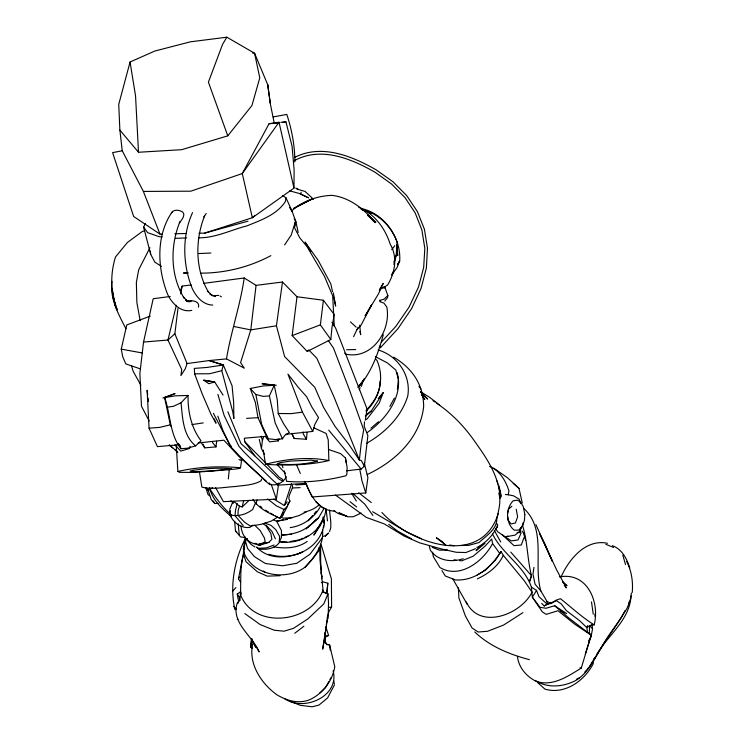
<?xml version="1.0" encoding="UTF-8"?>
<svg xmlns="http://www.w3.org/2000/svg" width="744" height="744" viewBox="0 0 744 744"><rect width="100%" height="100%" fill="white"/><g stroke="black" fill="none" stroke-linecap="round" stroke-linejoin="round"><path stroke-width="1.12" d="M198.936 233.235L204.674 233.114L252.337 217.732L293.973 188.13L294.113 169.762L292.085 146.373L285.975 121.932L280.786 122.314M396.617 244.925L396.413 254.522L393.892 264.362M632.233 592.475C633.181 581.901 631.6 570.834 626.625 561.385M247.25 538.74L245.427 541.037L243.437 551.248C251.621 575.596 286.161 581.631 305.338 566.928C314.759 556.977 324.086 544.645 322.496 530.119M589.248 633.637L589.657 625.583L592.549 628.82L590.987 636.976L588.597 640.863M498.787 493.123C501.456 501.568 498.415 510.477 496.843 518.847C496.927 529.691 485.953 535.875 479.089 542.525L468.627 545.352L460.769 545.538M325.993 626.634L324.561 642.295L326.932 644.313L329.592 644.881L334.791 666.773C332.363 680.993 323.091 693.241 310.108 699.518C299.023 704.224 287.184 700.857 277.252 695.017C261.07 683.717 247.213 662.42 253.239 642.035L252.197 640.045M325.342 637.589L325.1 641.105L326.718 644.63L329.592 644.881L330.271 650.265M364.523 421.802L364.207 426.386L367.88 435.584L364.337 466.274L361.156 469.073L346.741 470.803M327.016 593.879L327.825 583.212L323.342 581.957L321.296 582.654M252.951 499.364C258.745 508.943 270.156 513.723 279.967 518.224L282.515 515.825L289.937 501.065L288.83 498.703C288.337 494.565 293.992 487.432 292.327 485.311M327.044 618.366L328.839 611.735L331.601 607.076L331.387 578.86L321.269 544.961M251.36 639.282L250.644 647.382L252.421 648.229M291.685 433.306L294.159 438.476L306.463 439.258L307.095 432.571M296.996 296.754L292.159 335.581L307.226 351.456L330.829 339.515L331.982 327.397L334.233 314.535L323.408 300.251L296.996 296.754L282.478 282.013L256.076 285.361L244.218 277.986L203.605 283.371M397.408 389.438L398.412 379.338L395.845 370.094L387.494 362.988L375.367 356.636M228.334 478.931L229.273 469.715L238.489 468.664L240.544 467.771L241.54 460.638L238.991 459.522M328.095 618.543L328.541 603.263L327.974 593.861L326.542 593.359L327.825 583.212M496.425 522.93L497.615 525.125L497.392 527.236L495.718 528.733L497.68 531.755L511.277 540.907L518.057 539.958L521.079 533.085L520.233 531.021M234.983 609.764C229.496 586.635 234.434 559.516 245.353 538.6M559.414 576.935C587.267 571.615 600.129 602.129 594.103 625.127L593.907 624.681C581.827 617.129 571.485 607.485 560.474 598.706L556.084 600.148L551.388 603.496L547.072 604.1L544.236 605.951L541.669 603.421M379.301 290.495L381.514 288.077L384.211 286.775L385.039 287.826L387.829 295.563L387.596 297.591L384.797 301.041M170.209 296.484L153.208 298.725L143.536 342.063L139.872 373.59L141.481 406.233L149.163 421.011M256.076 285.361L250.784 329.899L240.572 362.644L244.33 368.178L226.492 358.887L209.241 360.552L187.07 363.546L185.321 368.708L180.913 375.562L181.731 369.554L167.967 340.027L176.337 305.291M321.771 578.683L320.645 560.929L320.608 544.096M201.782 443.582L204.749 447.869L215.983 446.884L216.662 441.229M187.07 363.546L174.859 333.768L177.965 308.528M264.399 454.379L261.442 448.511L262.418 440.448L263.729 436.598M330.829 339.515L320.366 324.877L323.408 300.251M631.377 593.07L630.679 598.688L628.457 603.682M301.115 192.268L300.864 194.193L308.602 197.848L299.646 193.57L289.742 190.864M630.986 595.935C629.768 620.291 607.615 635.339 596.372 655.157M111.944 281.418C109.721 298.4 118.37 314.191 125.95 328.736M251.872 638.426L250.644 647.382L252.579 647.494M304.594 481.331L312.173 496.973L365.788 492.956L367.889 477.62L364.29 463.121M364.337 466.274L361.286 460.443L359.371 460.052L349.038 444.661L334.949 426.266L323.538 407.34L314.805 387.336L284.627 356.581L276.433 325.788L282.478 282.013M215.583 487.571L223.442 501.661L276.387 499.159L278.73 483.023M533.997 567.346L532.974 574.126L535.076 584.235L540.832 590.959L547.035 601.45L547.072 604.1L538.935 596.679L536.545 590.373L531.402 587.146C524.39 565.886 502.219 553.899 492.537 534.108M245.325 537.103L243.316 549.342M244.516 552.113C238.657 567.402 241.995 584.635 239.763 600.492L237.197 603.198C230.742 622.719 252.421 635.729 259.154 651.911L255.871 646.118M365.416 419.439L367.108 409.079L335.609 328.03L331.936 322.264M334.279 326.272L332.68 295.805L324.468 276.368L307.002 246.627L299.683 237.717L294.419 227.478L295.396 221.591L291.211 235.095L284.617 244.934M226.492 358.887C230.966 331.638 240.284 305.393 244.218 277.986M282.385 195.467L285.994 197.811L285.352 201.587C276.805 214.728 260.967 220.178 247.082 225.832C231.077 229.915 215.462 237.959 198.676 237.829M325.007 635.711L322.691 649.168L327.351 619.324L326.318 624.467M322.868 518.782L320.153 525.794L313.847 535.141L318.395 527.533M505.381 494.528L508.254 494.76L508.933 490.901C505.781 480.856 499.689 470.487 489.608 466.386M323.64 527.598L324.365 523.627L323.463 517.499M180.699 293.945L182.178 286.096L191.199 284.952M238.099 603.207L238.517 601.031L237.243 594.112L240.833 591.573M240.6 582.199L238.471 578.906L244.376 548.375M323.631 525.701L322.636 530.788L321.548 532.732M522.604 525.022L523.023 522.92M241.363 592.791L240.814 595.563C254.867 629.154 309.43 623.146 322.431 591.61L326.542 593.359M325.956 508.412C324.421 530.984 300.613 545.519 279.363 541.679L281.437 537.494L281.455 530.556L276.666 521.246L273.876 520.084M520.893 527.543L519.833 532.592L517.154 532.425M256.076 504.162L256.968 499.931M190.046 446.27L189.562 448.427L180.755 451.106L174.961 444.875M230.37 510.877L229.701 513.89C232.556 522.083 240.805 528.621 249.761 527.412L253.081 525.059M507.696 512.951L508.571 509.11L511.872 506.218M140.56 368.95L125.801 363.909L122.723 356.729L121.244 349.122L126.787 324.942L150.325 316.088M231.245 515.462L229.701 513.89L229.859 509.008L232.798 501.912L234.918 502.293L239.456 506.134L242.191 506.952L243.623 500.796M282.515 515.825L283.222 512.802M323.863 507.473L323.342 509.677L318.609 517.75L306.193 528.919M294.419 227.478L295.88 221.721L292.094 211.222L285.994 197.811M265.803 437.305L269.644 441.815L278.423 440.876L278.972 438.83M268.221 86.75L267.719 84.723L270.221 102.812L267.719 84.723L254.569 53.252L226.864 37.2L190.464 41.813L154.854 51.029L130.06 62.012L118.733 104.402L119.877 130.116L122.239 150.79L143.387 191.422L159.951 234.09L162.248 234.044M237.243 503.66L235.541 510.003L235.02 515.676L243.214 525.627M221.786 370.67L223.321 365.006L209.241 360.552L223.321 365.006L232.072 385.755L233.663 402.485L233.849 418.509L232.853 412.176L221.786 370.67L209.538 373.748L194.63 373.832L194.296 368.41L206.972 367.443L223.321 365.006M198.462 307.188C200.238 300.827 190.976 299.73 186.828 301.497L188.418 301.469M383.318 334.688C378.157 353.484 371.451 372.642 358.124 387.326L364.448 379.031L358.152 387.261M261.581 479.08L261.098 480.801C253.202 485.321 243.781 485.311 235.011 486.539C224.084 487.199 212.626 489.729 201.884 487.153L199.364 471.389M239.456 506.134L238.127 510.663L237.941 515.304L244.674 522.288L250.356 526.054L261.07 524.353L271.095 521.153L277.484 517.201L275.475 516.038M312.768 431.408L314.898 424.257L318.553 417.663L311.913 407.108L306.723 396.84L298.149 387.187L287.928 374.083L302.455 412.139L312.768 431.408L285.519 434.375M587.751 632.447L591.387 634.651L581.259 668.075C567.83 676.389 551.927 687.251 535.541 681.067C526.045 675.989 518.633 667.377 517.452 656.403M273.783 499.047L284.375 505.539L291.518 483.777M591.387 634.651L585.305 654.032M366.485 411.079L367.108 409.079M498.238 513.62C481.256 567.96 410.186 543.641 381.914 512.486M393.902 262.074L396.413 254.522L397.138 242.181C391.688 226.799 378.473 213.212 362.207 209.78L368.513 211.603L371.098 213.37M361.277 386.508L363.835 379.087M523.962 537.745L521.284 545.008L514.011 545.65L502.395 534.889M180.448 290.746L182.178 286.096M287.044 506.794L284.003 509.473L279.967 518.224L278.312 517.545M378.175 398.505L383.262 392.544L379.226 403.108L367.201 418.835L365.267 420.081M255.48 502.739L252.662 509.519C246.72 513.955 239.382 516.522 231.988 515.248C223.154 508.329 216.467 498.601 210.059 489.385L212.691 487.534M629.852 601.608L626.978 608.397L619.492 620.403L602.073 646.183L589.397 667.07L584.793 672.027M359.287 389.735L360.143 387.736M282.469 438.811L275.159 422.936L269.393 395.901L274.229 385.215L262.093 383.746L276.266 385.225L263.534 385.904L250.254 388.48L255.359 402.476L258.01 417.691L265.562 434.394L268.184 438.755L275.689 439.583L282.469 438.811L284.701 435.435L289.342 432.459L283.557 423.671L278.182 413.497L277.289 399.937L274.229 385.215M497.615 525.125C493.774 534.797 486.018 542.813 476.802 547.584M587.741 625.611L586.811 627.573L587.518 632.316L569.067 618.162L554.643 605.737L546.068 608.266L539.93 607.299L532.379 597.19L531.402 587.146M353.586 336.688L358.078 327.295M161.439 266.324L154.919 262.241L150.707 254.392L143.62 227.162L145.378 223.525M522.158 525.962L519.424 531.551L514.997 535.15L505.901 536.74L507.864 536.108M379.142 347.457L380.51 347.55L379.877 345.979M149.888 247.798L138.663 269.858L136.357 282.497L136.877 302.613L140.179 320.711M238.471 578.906L239.429 577.019M561.134 576.749C569.048 559.181 585.807 538.712 607.448 543.269M334.521 684.778L327.593 697.909L319.064 705.024L312.182 706.8L300.111 705.284L290.486 701.332M293.973 188.13L279.019 122.239L269.049 123.718L242.293 173.547L252.337 217.732L254.922 215.444M209.855 487.673L208.283 490.566L211.24 499.624L214.811 503.53L218.038 503.39M389.884 406.354L394.394 398.124M328.839 681.597L325.537 687.512L319.827 692.999M329.936 679.625L331.034 677.654M592.196 662.086L589.397 667.07L587.76 668.596M593.321 660.095L594.437 658.096M625.016 610.629C618.431 623.835 607.932 634.53 601.357 647.773C594.01 659.407 588.104 673.106 575.809 680.472C563.459 686.945 547.286 688.544 535.28 680.416M593.554 660.095L595.246 657.129M321.613 532.816C313.094 552.327 288.514 560.66 268.928 554.28M397.603 264.492L399.695 260.93C401.276 237.596 383.978 212.886 360.598 208.404M391.939 274.145L393.474 271.532M397.482 264.706L399.695 260.93L397.222 267.254L391.735 275.122M477.276 574.907L485.655 570.053L495.42 560.009L500.972 551.546L503.288 555.322C498.285 566.258 488.055 573.977 477.332 578.841M226.864 37.2L222.596 44.296L208.404 82.147L227.776 135.836L181.731 149.684L138.505 152.26L119.877 130.116M320.413 506.478C314.293 517.861 303.059 525.803 290.225 527.626M171.65 212.775C173.361 209.641 177.797 209.864 180.69 211.008C187.06 213.175 182.168 219.731 179.341 222.772L179.862 221.926C170.032 245.901 170.264 275.578 184.019 297.991L183.405 297.061L187.832 301.348L185.423 299.953L189.971 301.766M459.401 560.558L461.587 560.855L473.119 556.242L484.865 546.338L491.719 539.019L492.593 543.566C483.274 561.246 459.997 579.464 439.964 567.551L433.315 556.614L432.562 552.178M192.538 212.589C181.852 236.173 182.652 264.464 192.166 288.319C195.97 296.521 202.991 305.003 212.793 305.077M379.626 289.211L383.244 283.399L378.417 293.945L365.127 315.949L371.6 304.835L362.216 322.989L360.654 325.714L356.767 329.834M206.2 213.472L203.977 216.978L204.507 216.132C194.965 240.173 195.198 269.588 208.515 292.169L207.892 291.248L212.17 295.563L211.101 294.745M316.823 529.449L322.924 519.889M441.917 570.564L445.312 575.986L455.309 579.929C474.942 581.269 491.291 567.467 500.972 551.546M365.509 416.129L371.396 410.837L383.262 392.544M172.208 211.854C155.756 235.495 157.337 268.333 167.558 294.15C171.697 303.18 180.857 312.871 191.757 310.387M500.024 498.275L501.307 496.35L499.01 485.832M287.491 504.553L289.937 501.065M279.019 122.239L242.293 173.547L190.799 191.189L143.387 191.422M286.31 476.783C283.371 482.493 276.768 486.092 270.407 484.456L269.812 484.67L265.98 481.405L239.698 456.239L230.854 446.837L222.995 430.683L217.806 416.138M284.375 505.539L287.175 501.781M322.254 537.959L309.932 554.289L296.754 563.282L282.543 565.821L265.385 563.496L254.392 556.624L247.529 548.412L245.427 541.037M391.744 249.686L394.785 245.706M318.925 547.77L319.79 549.528L312.257 559.386L304.808 567.439M536.545 590.373L532.379 597.19L542.274 611.828L546.189 614.367L557.981 610.731L574.712 624.151L591.192 635.218M227.776 135.836L251.937 105.536L259.777 77.85L254.569 53.252L252.365 52.88M291.378 211.203C301.924 201.224 317.53 195.746 332.066 195.374C349.578 197.439 364.523 209.185 375.097 222.689L368.057 215.5M308.258 520.763L312.685 515.536M314.163 513.797L316.367 511.184M329.592 531.569L330.773 527.561L330.82 522.4L329.518 509.984M249.194 500.303L242.191 506.952M232.574 591.294L235.867 587.574M366.048 411.116C379.7 398.3 384.713 377.664 376.948 360.412L375.46 358.896M380.407 347.746L397.901 328.736L411.627 308.602L421.104 288.309L426.368 268.138L427.474 248.226L424.424 229.254L417.421 211.631L406.763 195.681L393.046 181.824L376.213 169.892C352.126 156.091 321.622 143.592 294.689 157.384M381.347 342.119L395.743 326.514L409.116 307.039L418.509 287.017L423.689 267.403L424.824 248.357L421.885 229.943L415.133 212.821L404.959 197.56L391.604 184.047L375.394 172.469C351.103 158.453 320.543 145.991 293.899 160.89M291.425 534.239L281.464 535.094C291.536 534.704 302.38 532.025 309.997 525.199M480.447 545.984L476.095 550.681L484.949 543.362M366.206 410.418C373.404 402.383 380.686 392.488 379.979 381.198M167.484 407.154L173.482 406.298L181.025 402.755L188.046 395.464C187.786 411.534 191.199 427.744 201.029 440.764L195.607 445.861L187.469 448.204L180.876 448.744C169.437 433.808 170.702 414.548 164.619 397.529L175.082 393.585L162.899 397.947L175.007 395.854L188.046 395.464M255.043 543.269L258.977 545.519L268.956 542.292L271.886 539.251L270.825 533.448L265.943 525.748L263.227 523.73M307.226 351.456L308.788 349.968L316.851 358.264L333.982 396.905L359.371 460.052L361.212 443.387L363.714 429.902L348.629 387.633L333.498 348.08L328.253 340.464M387.829 295.563L383.969 299.246L379.738 300.362L380.184 301.934M310.304 524.976L316.516 519.191M319.074 504.86C314.972 508.71 309.532 510.998 304.073 512.123M174.859 333.768L167.967 340.027L143.536 342.063M328.653 532.927L325.37 535.894L323.296 536.275M308.472 526.854L318.609 517.75M370.931 428.209L378.436 421.746M365.248 415.933L371.396 410.837M367.35 432.469C385.69 419.69 403.899 396.171 397.101 372.586M294.745 633.246L303.896 626.206M383.895 287.472L387.624 284.971C395.083 272.713 397.845 256.875 390.144 244.032C385.048 228.157 374.483 213.835 358.757 207.334M522.93 612.638L503.558 625.072L487.534 631.293L478.197 632.009L472.105 628.038L465.391 616.004L458.909 597.999L458.36 587.825M367.22 474.542C394.776 461.689 420.248 438.253 423.662 406.512C423.438 384.323 412.148 368.215 393.678 357.157M324.291 637.85L326.309 636.697M258.977 545.519L261.99 543.845L268.956 542.292M307.226 541.446C297.47 548.365 285.231 548.84 273.839 546.849M366.625 443.331C384.974 432.869 401.676 416.501 407.796 395.845C411.125 375.497 397.714 355.651 378.101 349.959M306.565 511.751L299.032 515.573L288.663 518.531M327.314 636.12L328.588 635.478L325.965 627.183M576.414 679.291L579.409 677.812M263.283 450.083L265.534 464.303C285.677 459.002 308.379 456.472 328.876 460.564L328.216 439.769L326.067 433.427L313.94 427.884M544.236 605.951L548.393 603.961M188.762 301.85L191.589 300.874M328.876 460.564C308.462 465.391 286.403 465.679 265.534 464.303M361.138 513.081L353.251 516.736L347.857 516.82L338.864 512.793L346.853 516.28L338.557 513.695L333.944 510.886M270.863 255.657C249.37 267.124 225.06 273.188 200.722 273.141M300.158 539.474L303.078 538.172M305.021 537.308L307.932 536.006M475.537 548.691L465.921 552.522L456.146 552.271L440.615 548.746L419.56 542.813L404.141 536.071L384.332 523.934L366.374 517.443L335.46 495.058M549.425 603.458L556.493 600.706L561.153 603.793L566.342 610.573L579.595 620.673L586.811 627.573L590.327 625.388L593.907 624.681M292.159 335.581L320.366 324.877M274.145 544.971L266.399 547.9L259.079 548.3M297.368 553.964L302.799 551.964C288.235 558.614 268.379 560.027 256.782 547.128M176.235 445.107L177.881 471.454C198.155 466.795 219.871 465.884 240.544 467.771M144.485 230.845L142.327 231.486L127.401 242.47L115.534 256.913C110.056 274.164 110.577 293.034 116.929 309.969L113.395 297.526L112.26 288.663L112.623 290.802M204.674 233.114L248.003 221.182M171.25 426.805L170.302 424.833L159.718 427.382L149.051 428.181L147.117 390.2L147.665 394.701M463.177 558.697C451.831 562.669 437.732 560.809 430.469 550.402L429.279 546.403M283.25 519.796L276.666 521.246L287.203 519.424M285.436 519.312L287.63 518.828M237.29 619.25L237.913 619.11M122.239 150.79L112.604 152.622L133.65 216.485L159.951 234.09M273.225 116.92L286.812 114.409C291.834 129.735 294.866 145.805 294.866 161.969M290.216 541.502L299.19 539.911M328.588 635.478L325.454 636.018L324.635 632.995M276.433 325.788L250.784 329.899L233.83 326.504M191.933 424.592L203.242 422.89M278.851 483.916L277.252 484.158L273.467 480.866L244.246 452.278L238.805 446.075L224.139 415.459L217.89 394.394M275.364 123.113L278.619 122.63M302.455 412.139L291.276 413.636L278.182 413.497M211.919 295.638L218.764 295.433M276.126 123.113L278.321 122.853M282.692 122.323L285.975 121.932M229.273 469.715L193.282 472.431L179.434 472.328L177.881 471.454M328.774 607.374L331.601 607.076M267.124 436.226L244.292 438.207L244.767 441.694L254.811 455.858L279.149 479.276L283.036 481.201L282.534 479.341L279.353 477.36L266.64 463.977M179.378 444.754L157.43 446.633L149.051 428.181M198.323 442.95L223.916 440.206L239.038 456.565L266.38 481.266M269.049 123.718L273.234 123.365M269.393 395.901L263.125 396.394L255.834 394.45L250.254 388.48M381.514 288.077L385.039 287.826M305.831 483.386L277.354 485.19M246.589 418.361L258.01 417.691M295.852 484.911L305.989 484.353M292.494 517.684L283.445 518.159L280.367 517.117M198.639 253.555L210.868 253.025M292.439 487.971L300.102 487.636M175.575 238.331L186.725 237.922M280.07 575.707L267.152 576.135L257.331 571.755L246.022 561.757L243.409 553.899M346.62 349.764L355.753 349.531M187.907 272.899L183.452 273.002L188.055 273.039M174.859 233.765L186.326 233.514M447.637 550.058L439.546 550.179L432.19 547.324M279.363 541.679L286.849 542.097M334.958 511.026C319.743 511.416 310.564 496.276 306.258 483.563M162.248 236.955L158.918 236.611L147.619 232.649L143.62 227.162M453.952 559.823L456.137 560.12M243.976 537.382L240.544 536.908L235.476 530.863L234.648 521.284M259.842 543.529L261.99 543.845M203.651 380.184L214.672 381.97L208.794 383.69L203.651 380.184L214.672 381.97L223.07 395.092M449.478 545.008L454.035 545.696M296.958 189.115L305.04 191.413L313.466 199.206M121.244 349.122L142.43 353M508.254 494.76L513.667 495.867L519.321 499.298L520.605 503.623M579.976 667.805L581.259 668.075M241.093 459.346L243.307 459.894M328.411 449.432L340.594 453.645L345.421 457.913L347.15 467.548L346.871 474.03L345.969 475.742C326.821 480.522 306.296 483.07 286.617 481.34L284.31 470.887M529.375 659.658C509.491 654.376 489.794 646.434 474.774 631.963M362.337 209.966L367.648 211.64L360.914 208.925M264.929 523.106L271.058 525.404L275.792 529.691L279.614 536.378L279.279 542.655C274.778 548.681 266.473 549.89 259.451 549.063L256.894 547.203M560.706 611.243L566.63 613.53L554.643 605.737M322.431 591.61L327.974 593.861L323.789 603.905L307.932 618.859L293.462 628.336L284.078 631.182L274.303 630.233L260.14 624.551L244.804 613.549M605.867 544.32L613.567 547.463M209.752 294.178L215.555 296.614L214.151 296.019M421.504 538.758L406.001 531.588L372.623 511.705M547.035 601.45L551.388 603.496M284.003 509.473L276.433 505.892L267.589 498.936M284.71 698.793C304.026 712.027 339.776 696.263 333.126 670.809M295.74 188.083L297.972 189.162M612.414 545.678C621.975 549.174 626.894 558.679 629.722 567.839M411.506 538.823L397.519 531.021L388.768 524.325M265.469 510.198L268.472 511.946M270.472 513.118L273.476 514.867M263.209 571.001L265.162 572.201M420.602 391.697L429.883 397.51L439.741 405.192M344.612 353.14L346.444 354.293C372.307 359.417 391.27 330.522 386.824 307.077L383.941 303.143L380.956 301.99L379.738 300.362M254.987 546.989L251.147 544.45L247.678 540.749L246.841 538.693M493.691 468.134L507.482 477.76L519.014 488.389L522.26 503M433.036 400.672L434.859 401.965M436.691 403.248C451.18 413.087 463.605 425.661 473.696 439.955C486.018 457.235 499.196 475.732 499.959 497.745M220.187 296.019L221.377 296.856M209.603 495.755L208.06 494.658L205.809 487.757M260.019 506.125L261.832 507.482M358.729 492.835L371.284 502.526M350.006 501.679L356.608 506.952M169.148 445.005L172.627 447.879M175.24 450.036L177.853 452.194M368.001 215.686L375.878 222.224L367.499 214.57M562.957 582.264L566.993 585.742L562.957 582.013M316.126 502.023L322.952 507.947M513.183 483.293L519.014 488.389M254.811 455.858L241.019 443.666L227.878 411.767M537.373 682.35L544.961 689.13C564.761 694.933 584.44 680.881 593.238 663.695L592.996 661.081M169.613 445.024L177.379 451.943M353.047 493.625L364.727 504.125L372.93 515.462M231.44 516.745C222.754 508.998 213.203 501.14 210.059 489.385L208.283 490.566L206.479 488.204M350.433 321.873L356.144 327.146M231.347 446.279L229.729 444.754L213.407 413.32M420.36 392.088L427.605 399.063L420.909 392.088M254.69 525.162L260.149 530.528L264.464 538.061L265.162 541.883L260.13 544.134C249.705 545.501 241.279 536.015 241.121 526.054M244.767 441.694L265.878 463.177M230.947 500.759L233.383 503.167L232.798 501.912M195.607 445.861C182.866 435.528 182.615 417.728 181.025 402.755M266.11 525.292L271.969 531.421L275.41 538.889M523.692 508.357C547.017 529.644 533.002 564.036 540.832 590.959M276.777 464.228L285.398 473.379M233.625 606.295L236.201 609.029M178.179 443.415L179.574 444.931M510.812 552.122L531.486 575.698L529.635 581.259L531.486 575.698C527.254 559.246 527.645 541.762 522.614 525.655M361.156 469.073L328.699 430.144M503.288 555.322L524.362 580.887L532.053 592.14C521.06 614.432 479.741 630.698 466.2 601.877M564.287 585.361L566.379 587.927L556.577 569.783L539.735 533.904L544.961 544.05L552.225 561.134L535.903 524.632M235.476 530.863L236.462 532.09M269.142 482.884L270.407 484.456M212.486 442.448L215.983 446.884M499.745 553.443L492.593 543.566M418.918 386.406L420.909 389.028M277.159 439.118L278.423 440.876M522.056 531.002L523.376 532.844L525.701 540.497M237.243 594.112L239.205 596.986L239.763 600.492M289.602 207.371L292.094 211.222L290.393 208.562M213.147 500.963L214.811 503.53M310.787 251.453L305.068 242.042L318.153 260.326L330.848 283.938L332.531 291.695M467.288 604.528L452.64 578.516M306.463 439.258L303.329 434.031L302.92 431.929M351.707 493.3L356.339 501.038M114.883 305.003L117.227 309.02M294.168 218.699L295.88 221.721L298.186 232.463M494.323 530.472L500.74 542.023M140.904 385.28L133.148 371.256L131.586 366.039M252.114 640.156L255.694 647.224L253.239 642.035M202.945 444.122L204.749 447.869M268.184 438.755L261.665 424.48L255.834 394.45M292.215 434.133L294.159 438.476M322.301 589.601L323.222 591.675L319.994 559.934L319.79 549.528M296.372 464.451L300.316 473.491M214.3 419.002L216.03 423.243L211.082 414.501L202.275 394.069L194.63 373.832M113.209 298.242L115.813 305.356M276.387 499.159L271.207 484.298M365.788 492.956L361.993 480.95L359.78 469.343M261.088 436.235L262.418 440.448M497.029 480.959L497.931 484.037M498.833 487.125L499.438 489.171M622.802 555.117L625.537 564.566M359.836 331.424L360.71 334.661L359.687 325.212M320.99 572.685L322.003 576.693M282.153 464.628L282.943 467.753M259.275 439.425L261.442 448.511M170.302 424.833L164.619 397.529M333.731 297.228L335.646 306.1L333.349 292.866M269.709 100.747L274.276 123.272M333.675 680.574L334.307 683.727M180.271 445.693L180.876 448.744M499.736 490.203L500.74 495.411M323.184 517.322L324.365 523.627L323.203 516.931M516.234 509.259L517.629 516.801L515.397 522.967L511.054 523.962L508.068 519.954L507.771 516.931M396.924 250.998L397.752 255.499L396.952 245.167M113.172 294.001L114.809 303.626M345.421 457.913L346.286 463.094M130.06 62.012L135.548 95.892L138.505 152.26M239.27 535.029L238.21 523.785M591.499 601.896L593.238 614.144M326.104 509.528L327.481 520.902M591.973 624.346L592.549 628.82M150.297 251.091L150.707 254.392M148.075 398.077L148.484 401.453M594.791 614.219L595.051 616.488M113.181 293.164L113.395 297.526M524.846 514.597L524.39 520.605L522.707 525.617L518.689 530.1L514.309 530.202C505.501 523.478 505.585 508.468 513.118 500.824L517.396 500.154L520.837 502.442L523.376 506.869L524.846 514.597M327.862 533.615L325.37 535.894L327.862 533.615M317.465 461.131C304.891 464.563 290.923 465.084 277.847 464.042L277.642 463.484L280.581 462.582L290.123 461.103L310.908 460.145L317.465 461.131M306.37 201.745L293.592 208.469L313.298 198.481L306.37 201.745M193.003 470.375L190.111 471.082L193.886 471.808L212.04 470.906L231.598 468.673C218.829 467.632 205.707 468.339 193.003 470.375M441.945 541.372L436.384 537.773L445.693 545.175L441.945 541.372M424.703 399.426L421.625 394.683L424.703 399.426"/></g></svg>
